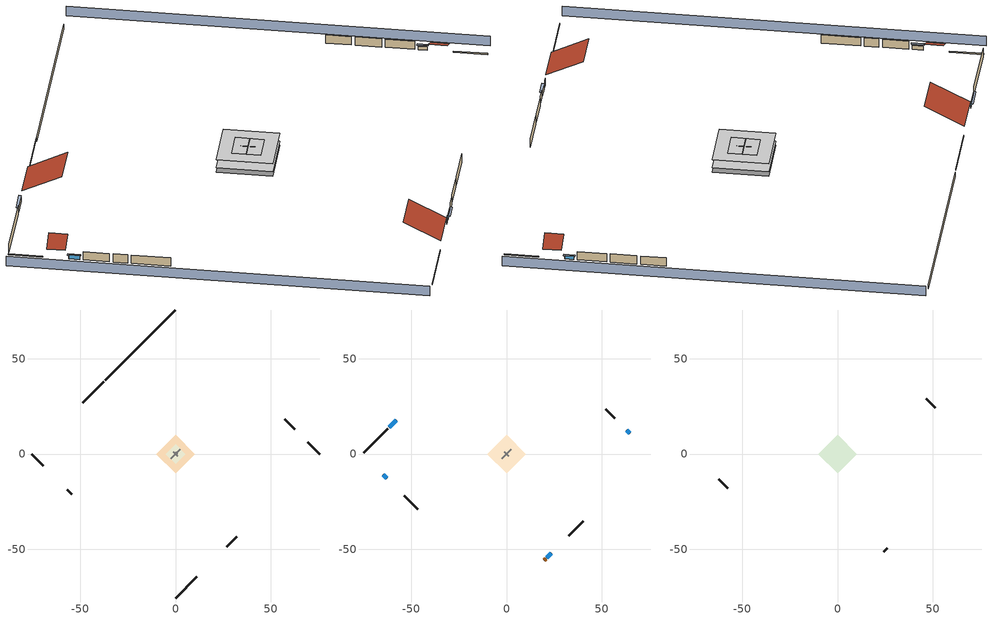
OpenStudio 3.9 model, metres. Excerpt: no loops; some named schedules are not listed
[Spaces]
garage 1
 floor foundation (Slab1 construction): -5.17,0 0,5.17 5.17,0 0,-5.17 z0
 wall outside (Wall1 construction): 62.52,13.03 57.35,18.2 z0.3:2.74
 wall outside (Wall2 construction): 26.85,-48.7 32.03,-43.53 z0.3:2.74
 wall outside (Wall12 construction): -56.91,-18.65 -54.32,-21.23 z0.3:2.74
 wall to conditioned space 1 (Wall5 construction Reversed): 2.59,2.59 -2.59,-2.59 z0.3:2.74
 wall to conditioned space 1 (Wall6 construction Reversed): -1.29,1.29 1.29,-1.29 z0.3:2.74
crawlspace - vented 1
 floor foundation (Slab2 construction): -10.06,0 0,10.06 10.06,0 0,-10.06 z-0.91
 wall outside (RimJoist1 construction): -37.58,37.98 -48.65,26.9 z0.3:0.61
 wall outside (RimJoist2 construction): 75.55,0 69.41,6.14 z0.3:0.61
 wall outside (RimJoist3 construction): 0,-75.55 11.08,-64.48 z0.3:0.61
 wall outside (RimJoist4 construction): -75.55,0 -69.41,-6.14 z0.3:0.61
 wall foundation (FoundationWall1 construction): 0,75.55 -36.92,38.63 z-0.91:0.3
central ac and furnace airloop ret air space
 floor adiabatic (AdiabaticConst): 0,0 0,1 1,1 1,0 z0
 wall adiabatic (AdiabaticConst): 0,1 0,0 1,0 1,1 0,1 z0:1
 ceiling adiabatic (AdiabaticConst): 1,0 1,1 0,1 0,0 z1
conditioned space 1
 floor to crawlspace - vented 1 (Floor2 construction): -10.06,0 0,10.06 10.06,0 0,-10.06 z0.3
 wall outside (Wall3 construction): -62.26,13.29 -74.9,0.66 z0.3:2.74
 wall outside (Wall4 construction): 56.69,18.86 51.95,23.61 z0.3:2.74
 wall outside (Wall7 construction): 32.68,-42.87 40.23,-35.32 z0.3:2.74
 wall outside (Wall8 construction): -53.66,-21.89 -46.64,-28.91 z0.3:2.74
 wall outside (AdiabaticWallConstruction): -57.97,17.58 -61.6,13.95 z0.3:1.46; 64.75,10.81 63.18,12.37 z0.3:1.31; 21.22,-54.34 23.6,-51.95 z0.3:1.43; -64.75,-10.81 -62.84,-12.72 z0.3:1.52
 wall outside (AdiabaticWallConstruction 1): 19.91,-55.64 20.56,-54.99 z0.3:2.34
 window (WindowConstruction): -57.97,17.58 -61.6,13.95 z0.3:1.46
 window (WindowConstruction 1): 64.75,10.81 63.18,12.37 z0.3:1.31
 window (WindowConstruction 2): 21.22,-54.34 23.6,-51.95 z0.3:1.43
 window (WindowConstruction 3): -64.75,-10.81 -62.84,-12.72 z0.3:1.52
 door (Door): 19.91,-55.64 20.56,-54.99 z0.3:2.34
attic - vented 1
 floor to garage 1 (Floor1 construction): -5.17,0 0,5.17 5.17,0 0,-5.17 z2.74
 floor to conditioned space 1 (Floor3 construction Reversed): -10.06,0 0,10.06 10.06,0 0,-10.06 z2.74
 wall outside (Wall9 construction): 51.29,24.26 46.68,28.88 z0.3:2.74
 wall outside (Wall10 construction): -62.18,-13.38 -57.56,-17.99 z0.3:2.74
 wall outside (Wall11 construction): 24.26,-51.3 26.2,-49.36 z0.3:2.74
 roof outside (Roof1 construction): -57.32,18.24,2.74 -50.16,11.08,7.81 -42.15,19.08,7.81 -49.31,26.24,2.74
 roof outside (Roof2 construction): 65.41,10.15,2.74 62.41,7.15,4.86 65.76,3.8,4.86 68.75,6.8,2.74
 roof outside (Roof3 construction): -65.41,-10.15,2.74 -62.41,-7.15,4.86 -65.76,-3.8,4.86 -68.75,-6.8,2.74
 roof outside (Roof4 construction): 19.26,-56.3,2.74 12.53,-49.57,7.5 5.01,-57.09,7.5 11.73,-63.82,2.74
shading: -78.79,-3.23 -3.23,-78.79 / 78.79,3.23 3.23,78.79 z0:2.74; -61.82,13.74 -57.76,17.8 -58.19,18.23 -62.25,14.17 z1.77; 62.97,12.59 64.96,10.59 65.39,11.02 63.4,13.02 z1.62; 23.82,-51.74 21,-54.55 21.43,-54.98 24.25,-52.17 z1.74; -62.62,-12.93 -64.96,-10.59 -65.39,-11.02 -63.05,-13.37 z1.83
[Site]
Portland Intl Arpt_OR: Latitude {deg}=45.59; Longitude {deg}=-122.6; Time Zone {hr}=-8; Elevation {m}=33; Terrain=Suburbs; Keep Site Location Information=Yes
[Site:GroundTemperature:Shallow]
10.2558, 8.96328, 8.85977, 9.47314, 11.9355, 14.3863, 16.5111, 17.8571, 17.9714, 16.8767, 14.8061, 12.4304
[Site:WaterMainsTemperature]
Calculation Method=Schedule; Temperature Schedule=mains temperature schedule
[Building]
Building 1
[Material] Roughness=Rough
Name | Thickness {m} | Conductivity {W/m-K} | Density {kg/m3} | Specific Heat {J/kg-K} | Thermal Absorptance | Solar Absorptance | Visible Absorptance
asphalt or fiberglass shingles | 0.00635 | 0.162714 | 1121.4 | 1465.45 | 0.9 | 0.85 | 0.85
roof rigid ins | 0.00281632 | 0.029427 | 32.04 | 1214.23 | 0.9 | 0.7 | 0.7
osb sheathing 0.5 in. | 0.0127 | 0.115458 | 512.64 | 1214.23 | 0.9 | 0.6 | 0.6
wood siding | 0.0254 | 0.102417 | 544.68 | 1172.36 | 0.9 | 0.85 | 0.85
osb sheathing 0.5 in. 1 | 0.0127 | 0.115458 | 512.64 | 1214.23 | 0.9 | 0.7 | 0.7
wall stud and cavity | 0.1397 | 0.727959 | 139.0536 | 1170.24 | 0.9 | 0.6 | 0.6
wall stud and cavity 1 | 0.1397 | 0.550994 | 139.0536 | 1170.24 | 0.9 | 0.7 | 0.7
gypsum board | 0.0127 | 0.160291 | 801 | 837.4 | 0.9 | 0.6 | 0.6
osb sheathing 0.5 in. 2; osb sheathing 0.5 in. 3 | 0.0127 | 0.115458 | 512.64 | 1214.23
wall stud and cavity 2 | 0.1397 | 0.335416 | 139.0536 | 1170.24 | 0.9 | 0.7 | 0.7
rim joist stud and cavity | 0.0508 | 0.178688 | 50.32683 | 1063.81 | 0.9 | 0.6 | 0.6
ceiling stud and cavity | 0.1397 | 1.39189 | 65.682 | 1177.47 | 0.9 | 0.7 | 0.7
floor stud and cavity | 0.1397 | 0.923637 | 92.3553 | 1139.71 | 0.9 | 0.7 | 0.7
osb sheathing 0.75 in. | 0.01905 | 0.115458 | 512.64 | 1214.23 | 0.9 | 0.7 | 0.7
floor covering | 0.0127 | 0.0433444 | 54.468 | 1339.84 | 0.9 | 0.6 | 0.6
ceiling loosefill ins | 0.0846667 | 0.0480833 | 16.02 | 1046.75 | 0.9 | 0.7 | 0.7
ceiling stud and cavity 1 | 0.1397 | 0.0920385 | 65.682 | 1177.47 | 0.9 | 0.7 | 0.7
concrete 4.0 in. | 0.1016 | 1.803125 | 2242.8 | 837.4 | 0.9 | 0.7 | 0.7
concrete 8.0 in. | 0.2032 | 1.803125 | 2242.8 | 837.4 | 0.9 | 0.7 | 0.7
soil 0.5 in. | 0.0127 | 2.9427 | 1842.3 | 418.7 | 0.9 | 0.7 | 0.7
wood siding 1; wood siding 2 | 0.0254 | 0.102417 | 544.68 | 1172.36
wall rigid ins | 0.512978 | 0.029427 | 32.04 | 1214.23 | 0.9 | 0.7 | 0.7
wall stud and cavity 3 | 0.0889 | 0.380278 | 52.3479 | 1209.89 | 0.9 | 0.7 | 0.7
door material | 0.04445 | 0.0612267 | 512.64 | 1214.23 | 0.9 | 0.7 | 0.7
wall stud and cavity 4 | 0.0889 | 0.391764 | 83.0341 | 1211.67 | 0.9 | 0.7 | 0.7
furniture material conditioned space 1; furniture material garage 1 | 0.1524 | 0.115458 | 640.8 | 1214.23 | 0.9 | 0.6 | 0.6
[Construction]
Roof1 construction; Roof2 construction; Roof3 construction; Roof4 construction: asphalt or fiberglass shingles, roof rigid ins, osb sheathing 0.5 in.
Wall1 construction; Wall2 construction: wood siding, osb sheathing 0.5 in. 1, wall stud and cavity
Wall3 construction; Wall4 construction: wood siding, osb sheathing 0.5 in. 1, wall stud and cavity 1, gypsum board
Wall5 construction Reversed: gypsum board, wall stud and cavity 2, osb sheathing 0.5 in. 2
Wall6 construction Reversed: gypsum board, wall stud and cavity 2, osb sheathing 0.5 in. 3
Wall7 construction; Wall8 construction: wood siding, osb sheathing 0.5 in. 3, wall stud and cavity 1, gypsum board
Wall9 construction; Wall10 construction; Wall11 construction; Wall12 construction: wood siding, osb sheathing 0.5 in. 3, wall stud and cavity
RimJoist1 construction; RimJoist2 construction; RimJoist3 construction; RimJoist4 construction: wood siding, rim joist stud and cavity
Floor1 construction: ceiling stud and cavity
Floor2 construction: floor stud and cavity, osb sheathing 0.75 in., floor covering
Floor3 construction Reversed: gypsum board, ceiling stud and cavity 1, ceiling loosefill ins
Slab1 construction: concrete 4.0 in.
FoundationWall1 construction: concrete 8.0 in.
Slab2 construction: soil 0.5 in.
WindowConstruction; WindowConstruction 1; WindowConstruction 2; WindowConstruction 3: WindowMaterial
AdiabaticWallConstruction: wood siding 1, wall rigid ins, wall stud and cavity 3, gypsum board
Door: door material
AdiabaticWallConstruction 1: wood siding 2, wall rigid ins, wall stud and cavity 3, gypsum board
PartitionWallConstruction: gypsum board, wall stud and cavity 4, gypsum board
furniture construction conditioned space 1: furniture material conditioned space 1
furniture construction garage 1: furniture material garage 1
AdiabaticConst: Adiabatic
[WindowMaterial:SimpleGlazingSystem]
WindowMaterial: U-Factor {W/m2-K}=1.93052; Solar Heat Gain Coefficient=0.49
[Material:NoMass]
Adiabatic: Roughness=Rough; Thermal Resistance {m2-K/W}=176.1
[ThermalZone] Multiplier=1; Use Ideal Air Loads=No
Name | Volume {m3} | Thermostat
conditioned space | 493.619 | conditioned space temperature setpoint
attic - vented | 305.205
garage | 130.484
crawlspace - vented | 246.81
central ac and furnace airloop ret air zone | 1
[Sizing:Zone] Zone Cooling Design Supply Air Temperature Input Method=SupplyAirTemperature; Zone Cooling Design Supply Air Temperature {C}=14; Zone Cooling Design Supply Air Temperature Difference {deltaC}=11.11; Zone Heating Design Supply Air Temperature Input Method=SupplyAirTemperature; Zone Heating Design Supply Air Temperature {C}=40; Zone Heating Design Supply Air Temperature Difference {deltaC}=11.11; Zone Cooling Design Supply Air Humidity Ratio {kg-H2O/kg-air}=0.0085; Zone Heating Design Supply Air Humidity Ratio {kg-H2O/kg-air}=0.008; Cooling Design Air Flow Method=DesignDay; Heating Design Air Flow Method=DesignDay; Account for Dedicated Outdoor Air System=No; Dedicated Outdoor Air System Control Strategy=NeutralSupplyAir; Dedicated Outdoor Air Low Setpoint Temperature for Design {C}=autosize; Dedicated Outdoor Air High Setpoint Temperature for Design {C}=autosize; Zone Load Sizing Method=Sensible Load Only No Latent Load; Zone Latent Cooling Design Supply Air Humidity Ratio Input Method=HumidityRatioDifference; Zone Cooling Design Supply Air Humidity Ratio Difference {kgWater/kgDryAir}=0.005; Zone Latent Heating Design Supply Air Humidity Ratio Input Method=HumidityRatioDifference; Zone Humidification Design Supply Air Humidity Ratio Difference {kgWater/kgDryAir}=0.005; Sizing Option=Coincident
attic - vented; garage; crawlspace - vented; central ac and furnace airloop ret air zone
[Space]
Name | Thermal Zone | Volume {m3}
conditioned space 1 | conditioned space | 493.619
attic - vented 1 | attic - vented | 305.205
garage 1 | garage | 130.484
crawlspace - vented 1 | crawlspace - vented | 246.81
central ac and furnace airloop ret air space | central ac and furnace airloop ret air zone
[ThermostatSetpoint:DualSetpoint]
conditioned space temperature setpoint: Heating Setpoint Temperature Schedule=heating setpoint; Cooling Setpoint Temperature Schedule=cooling setpoint; Temperature Difference Between Cutout And Setpoint {deltaC}=0
[Foundation:Kiva] Wall Depth Below Slab {m}=0.2032
Name | Initial Indoor Air Temperature {C} | Wall Height Above Grade {m}
Foundation Kiva 1 | 13.4258 | 0.1016
Foundation Kiva 2 | 8.36103 | 0.3048
[Foundation:Kiva:Settings]
Soil Conductivity {W/m-K}=2.9427; Soil Density {kg/m3}=1842.3; Soil Specific Heat {J/kg-K}=418.7; Ground Solar Absorptivity=0.9; Ground Thermal Absorptivity=0.9; Ground Surface Roughness {m}=0.03; Far-Field Width {m}=40; Deep-Ground Boundary Condition=ZeroFlux; Deep-Ground Depth {m}=40; Minimum Cell Dimension {m}=0.2; Maximum Cell Growth Coefficient=3; Simulation Timestep=Timestep
[SurfaceProperty:ExposedFoundationPerimeter] Exposed Perimeter Calculation Method=TotalExposedPerimeter
Name | Total Exposed Perimeter {m}
Slab1 | 18.288
Slab2 | 52.21224
[SurfaceProperty:IncidentSolarMultiplier] Incident Solar Multiplier=1; Incident Solar Multiplier Schedule=trans schedule winter=0.85 summer=0.7
Window1; Window2; Window3; Window4
[InternalMass:Definition] Design Level Calculation Method=SurfaceArea
Name | Construction | Surface Area {m2}
partition wall mass | PartitionWallConstruction | 202.436
furniture mass conditioned space 1 | furniture construction conditioned space 1 | 80.97429
furniture mass garage 1 | furniture construction garage 1 | 5.35122
[InternalMass] Multiplier=1
Name | Internal Mass Definition | Space or SpaceType
partition wall mass | partition wall mass | conditioned space 1
furniture mass conditioned space 1 | furniture mass conditioned space 1 | conditioned space 1
furniture mass garage 1 | furniture mass garage 1 | garage 1
[Fan:SystemModel]
central ac and furnace supply fan: Availability Schedule=Always On Discrete; Design Maximum Air Flow Rate {m3/s}=0.645624; Speed Control Method=Discrete; Electric Power Minimum Flow Rate Fraction=0.2; Design Pressure Rise {Pa}=500; Motor Efficiency=1; Motor In Air Stream Fraction=1; Design Electric Power Consumption {W}=autosize; Design Power Sizing Method=PowerPerFlow; Electric Power Per Unit Flow Rate {W/(m3/s)}=1059.44; Electric Power Per Unit Flow Rate Per Unit Pressure {W-s/m3-Pa}=1.66667; Fan Total Efficiency=0.7; Motor Loss Radiative Fraction=0; Speed Flow Fraction 1=0.83772; Speed Electric Power Fraction 1=0.58789; Speed Flow Fraction 2=1; Speed Electric Power Fraction 2=1
[EnergyManagementSystem:Sensor]
Name | Output Variable or Output Meter Index Key | Output Variable or Output Meter
central_ac_and_furnace_supply_fan_s; central_ac_and_furnace_supply_fan_s_1 | central ac and furnace supply fan | Fan Electricity Energy
water_heater_amb_temp | garage | Zone Mean Air Temperature
water_heater_amb_rh | garage | Zone Air Relative Humidity
water_heater_T_set | water heater setpoint | Schedule Value
out_pb_s |  | Site Outdoor Air Barometric Pressure
out_wt_s |  | Site Outdoor Air Humidity Ratio
site_vw_s |  | Site Wind Speed
cool_season | cooling season schedule | Schedule Value
central_ac_and_furnace_airloop_Fan_RTF_s | central ac and furnace supply fan | Fan Runtime Fraction Speed 1
central_ac_and_furnace_airloop_Fan_RTF_s_1 | central ac and furnace supply fan | Fan Runtime Fraction Speed 2
central_ac_and_furnace_airloop_AH_MFR_s | Node 7 | System Node Mass Flow Rate
central_ac_and_furnace_airloop_AH_VFR_s | Node 7 | System Node Current Density Volume Flow Rate
central_ac_and_furnace_airloop_AH_Tout_s | Node 7 | System Node Temperature
central_ac_and_furnace_airloop_AH_Wout_s | Node 7 | System Node Humidity Ratio
central_ac_and_furnace_airloop_RA_T_s | Node 10 | System Node Temperature
central_ac_and_furnace_airloop_Ra_W_s | Node 10 | System Node Humidity Ratio
central_ac_and_furnace_airloop_0_DZ_T_s | crawlspace - vented | Zone Air Temperature
central_ac_and_furnace_airloop_0_DZ_W_s | crawlspace - vented | Zone Mean Air Humidity Ratio
natural_vent_s | natural vent schedule | Schedule Value
htg_sp_s | heating setpoint | Schedule Value
clg_sp_s | cooling setpoint | Schedule Value
mech_vent_range_fan_0_sch_s | mech vent range fan 0 schedule | Schedule Value
mech_vent_bath_fan_0_sch_s | mech vent bath fan 0 schedule | Schedule Value
clothes_dryer_exhaust_0_sch_s | clothes_dryer | Schedule Value
htg_load_cond |  | Heating:EnergyTransfer:Zone:CONDITIONED SPACE
clg_load_cond |  | Cooling:EnergyTransfer:Zone:CONDITIONED SPACE
htg_load_duct |  | Heating:EnergyTransfer:Zone:CENTRAL AC AND FURNACE AIRLOOP RET AIR ZONE
clg_load_duct |  | Cooling:EnergyTransfer:Zone:CENTRAL AC AND FURNACE AIRLOOP RET AIR ZONE
s_conv | Floor2 | Surface Inside Face Convection Heat Gain Energy
s_ig | Floor2 | Surface Inside Face Internal Gains Radiation Heat Gain Energy
s_sol | Floor2 | Surface Inside Face Solar Radiation Heat Gain Energy
s_lgt | Floor2 | Surface Inside Face Lights Radiation Heat Gain Energy
s_surf | Floor2 | Surface Inside Face Net Surface Thermal Radiation Heat Gain Energy
s_conv_1 | Floor3 | Surface Inside Face Convection Heat Gain Energy
s_ig_1 | Floor3 | Surface Inside Face Internal Gains Radiation Heat Gain Energy
s_sol_1 | Floor3 | Surface Inside Face Solar Radiation Heat Gain Energy
s_lgt_1 | Floor3 | Surface Inside Face Lights Radiation Heat Gain Energy
s_surf_1 | Floor3 | Surface Inside Face Net Surface Thermal Radiation Heat Gain Energy
ss_sol | Door1 | Surface Inside Face Solar Radiation Heat Gain Energy
ss_lgt | Door1 | Surface Inside Face Lights Radiation Heat Gain Energy
ss_conv | Door1 | Surface Inside Face Convection Heat Gain Energy
ss_ig | Door1 | Surface Inside Face Internal Gains Radiation Heat Gain Energy
ss_surf | Door1 | Surface Inside Face Net Surface Thermal Radiation Heat Gain Energy
ss_conv_1 | Window1 | Surface Inside Face Convection Heat Gain Energy
ss_ig_1 | Window1 | Surface Inside Face Internal Gains Radiation Heat Gain Energy
ss_surf_1 | Window1 | Surface Inside Face Net Surface Thermal Radiation Heat Gain Energy
ss_trans_in | Window1 | Surface Window Transmitted Solar Radiation Rate
ss_back_out | Window1 | Surface Window Shortwave from Zone Back Out Window Heat Transfer Rate
ss_trans_out | Window1 | Surface Inside Face Initial Transmitted Diffuse Transmitted Out Window Solar Radiation Rate
ss_conv_2 | Window2 | Surface Inside Face Convection Heat Gain Energy
ss_ig_2 | Window2 | Surface Inside Face Internal Gains Radiation Heat Gain Energy
ss_surf_2 | Window2 | Surface Inside Face Net Surface Thermal Radiation Heat Gain Energy
ss_trans_in_1 | Window2 | Surface Window Transmitted Solar Radiation Rate
ss_back_out_1 | Window2 | Surface Window Shortwave from Zone Back Out Window Heat Transfer Rate
ss_trans_out_1 | Window2 | Surface Inside Face Initial Transmitted Diffuse Transmitted Out Window Solar Radiation Rate
ss_conv_3 | Window3 | Surface Inside Face Convection Heat Gain Energy
ss_ig_3 | Window3 | Surface Inside Face Internal Gains Radiation Heat Gain Energy
ss_surf_3 | Window3 | Surface Inside Face Net Surface Thermal Radiation Heat Gain Energy
ss_trans_in_2 | Window3 | Surface Window Transmitted Solar Radiation Rate
ss_back_out_2 | Window3 | Surface Window Shortwave from Zone Back Out Window Heat Transfer Rate
ss_trans_out_2 | Window3 | Surface Inside Face Initial Transmitted Diffuse Transmitted Out Window Solar Radiation Rate
ss_conv_4 | Window4 | Surface Inside Face Convection Heat Gain Energy
[OtherEquipment:Definition] Design Level Calculation Method=EquipmentLevel
Name | Design Level {W} | Fraction Latent | Fraction Radiant | Fraction Lost
water heater sens; central ac and furnace airloop_0 SupSensLkToCond; central ac and furnace airloop_0 SupCondToLv; central ac and furnace airloop_0 RetCondToRP; central ac and furnace airloop_0 RetSensLkToRP; central ac and furnace airloop_0 SupCondToDZ; central ac and furnace airloop_0 RetCondToDZ; central ac and furnace airloop_0 SupSensLkToDZ; mech vent house fan sensible load | 0 | 0 | 0 | 0
water heater lat; central ac and furnace airloop_0 SupLatLkToCond; central ac and furnace airloop_0 RetLatLkToRP; central ac and furnace airloop_0 SupLatLkToDZ; mech vent house fan latent load | 0 | 1 | 0 | 0
water heater energy adjustment1 | 0.01 | 0 | 0 | 1
clothes dryer 2 | 0 | 0.015 | 0.081 | 0.85
cooking range 2 | 0 | 0.08 | 0.432 | 0.2
general water use sensible | -61.6891 | 0 | 0.6 | 0
general water use latent | 62.594 | 1 | 0 | 0
[OtherEquipment]
Name | Other Equipment Definition | Space or SpaceType | Schedule | Fuel Type
water heater sens | water heater sens | garage 1 | Always On Discrete
water heater lat | water heater lat | garage 1 | Always On Discrete
water heater energy adjustment1 | water heater energy adjustment1 | garage 1 | Always On Discrete | Electricity
clothes dryer 1 | clothes dryer 2 | conditioned space 1 | clothes_dryer | Electricity
cooking range 1 | cooking range 2 | conditioned space 1 | cooking_range | Electricity
general water use sensible | general water use sensible | conditioned space 1 | general water use schedule
general water use latent | general water use latent | conditioned space 1 | general water use schedule
central ac and furnace airloop_0 SupSensLkToCond | central ac and furnace airloop_0 SupSensLkToCond | conditioned space 1 | Always On Discrete
central ac and furnace airloop_0 SupLatLkToCond | central ac and furnace airloop_0 SupLatLkToCond | conditioned space 1 | Always On Discrete
central ac and furnace airloop_0 SupCondToLv | central ac and furnace airloop_0 SupCondToLv | conditioned space 1 | Always On Discrete
central ac and furnace airloop_0 RetCondToRP | central ac and furnace airloop_0 RetCondToRP | central ac and furnace airloop ret air space | Always On Discrete
central ac and furnace airloop_0 RetSensLkToRP | central ac and furnace airloop_0 RetSensLkToRP | central ac and furnace airloop ret air space | Always On Discrete
central ac and furnace airloop_0 RetLatLkToRP | central ac and furnace airloop_0 RetLatLkToRP | central ac and furnace airloop ret air space | Always On Discrete
central ac and furnace airloop_0 SupCondToDZ | central ac and furnace airloop_0 SupCondToDZ | crawlspace - vented 1 | Always On Discrete
central ac and furnace airloop_0 RetCondToDZ | central ac and furnace airloop_0 RetCondToDZ | crawlspace - vented 1 | Always On Discrete
central ac and furnace airloop_0 SupSensLkToDZ | central ac and furnace airloop_0 SupSensLkToDZ | crawlspace - vented 1 | Always On Discrete
central ac and furnace airloop_0 SupLatLkToDZ | central ac and furnace airloop_0 SupLatLkToDZ | crawlspace - vented 1 | Always On Discrete
mech vent house fan sensible load | mech vent house fan sensible load | conditioned space 1 | Always On Discrete
mech vent house fan latent load | mech vent house fan latent load | conditioned space 1 | Always On Discrete
[ElectricEquipment:Definition] Design Level Calculation Method=EquipmentLevel
Name | Design Level {W} | Fraction Latent | Fraction Radiant | Fraction Lost
clothes washer | 490.402 | 0.03 | 0.162 | 0.7
clothes dryer | 8360.76 | 0.015 | 0.081 | 0.85
dishwasher | 947.713 | 0.3 | 0.18 | 0.4
fridge | 49.4292 | 0 | 0.6 | 0
cooking range | 1093.52 | 0.08 | 0.432 | 0.2
misc tv | 469.213 | 0 | 0.6 | 0
misc plug loads | 389.788 | 0.021 | 0.558 | 0.049
whole house fan; mech vent house fan | 0 | 0 | 0 | 1
mech vent house fan cfis | 0 | 0 | 0 | 0
mech vent range fan 0; mech vent bath fan 0 | 30 | 0 | 0 | 1
[ElectricEquipment] Space or SpaceType=conditioned space 1
Name | Electric Equipment Definition | Schedule
clothes washer | clothes washer | clothes_washer
clothes dryer | clothes dryer | clothes_dryer
dishwasher | dishwasher | dishwasher
fridge | fridge | fridge schedule
cooking range | cooking range | cooking_range
misc tv | misc tv | plug_loads_tv
misc plug loads | misc plug loads | plug_loads_other
whole house fan | whole house fan | Always On Discrete
mech vent house fan | mech vent house fan | mech vent house fan schedule
mech vent house fan cfis | mech vent house fan cfis | mech vent house fan cfis schedule
mech vent range fan 0 | mech vent range fan 0 | mech vent range fan 0 schedule
mech vent bath fan 0 | mech vent bath fan 0 | mech vent bath fan 0 schedule
[WaterUse:Equipment:Definition]
Name | Peak Flow Rate {m3/s}
clothes washer | 1.09279e-05
dishwasher | 5.22734e-06
[Lights:Definition] Design Level Calculation Method=LightingLevel; Fraction Radiant=0.6; Fraction Visible=0.2; Return Air Fraction=0
Name | Lighting Level {W}
interior lighting | 376.981
garage lighting | 12.4908
[Lights] Fraction Replaceable=1
Name | Lights Definition | Space or SpaceType | Schedule
interior lighting | interior lighting | conditioned space 1 | lighting_interior
garage lighting | garage lighting | garage 1 | lighting_garage
[Exterior:Lights:Definition]
exterior lighting: Design Level {W}=12.0218
[Exterior:Lights]
exterior lighting: Exterior Lights Definition=exterior lighting; Schedule=exterior lighting schedule
[People:Definition]
occupants: Number of People Calculation Method=People; Number of People {people}=3; Fraction Radiant=0.314171; Sensible Heat Fraction=0.56303; Carbon Dioxide Generation Rate {m3/s-W}=0; Enable ASHRAE 55 Comfort Warnings=No; Mean Radiant Temperature Calculation Type=EnclosureAveraged
[People]
occupants: People Definition=occupants; Space or SpaceType=conditioned space 1; Number of People Schedule=occupants; Activity Level Schedule=occupants activity schedule; Multiplier=1
[ZoneMixing] Schedule=Always On Continuous; Design Flow Rate Calculation Method=Flow/Zone; Design Flow Rate {m3/s}=0
Name | Zone or Space | Source Zone or Space
central ac and furnace airloop_0 ZoneMixDZToCond mix | conditioned space | crawlspace - vented
central ac and furnace airloop_0 ZoneMixCondToDZ mix | crawlspace - vented | conditioned space
whole house fan mix | attic - vented | conditioned space
[SpaceInfiltration:DesignFlowRate] Schedule=Always On Discrete
Name | Space or SpaceType | Design Flow Rate Calculation Method | Design Flow Rate {m3/s} | Air Changes per Hour {1/hr} | Constant Term Coefficient | Temperature Term Coefficient | Velocity Term Coefficient | Velocity Squared Term Coefficient
natural vent flow; whole house fan flow; infil flow | conditioned space 1 | Flow/Space | 0
infil crawlspace - vented 1 | crawlspace - vented 1 | AirChanges/Hour |  | 2.6013 | 1 | 0 | 0 | 0
crawlspace_vented 1 duct leakage imbalance infil flow | crawlspace - vented 1 | Flow/Space | 0
[SpaceInfiltration:EffectiveLeakageArea] Schedule=Always On Discrete
Name | Space or SpaceType | Effective Air Leakage Area {cm2} | Stack Coefficient | Wind Coefficient
infil garage 1 | garage 1 | 271.837 | 0.000129147 | 4.64657e-05
infil attic - vented 1 | attic - vented 1 | 8530.74 | 0.000248762 | 3.93465e-05
